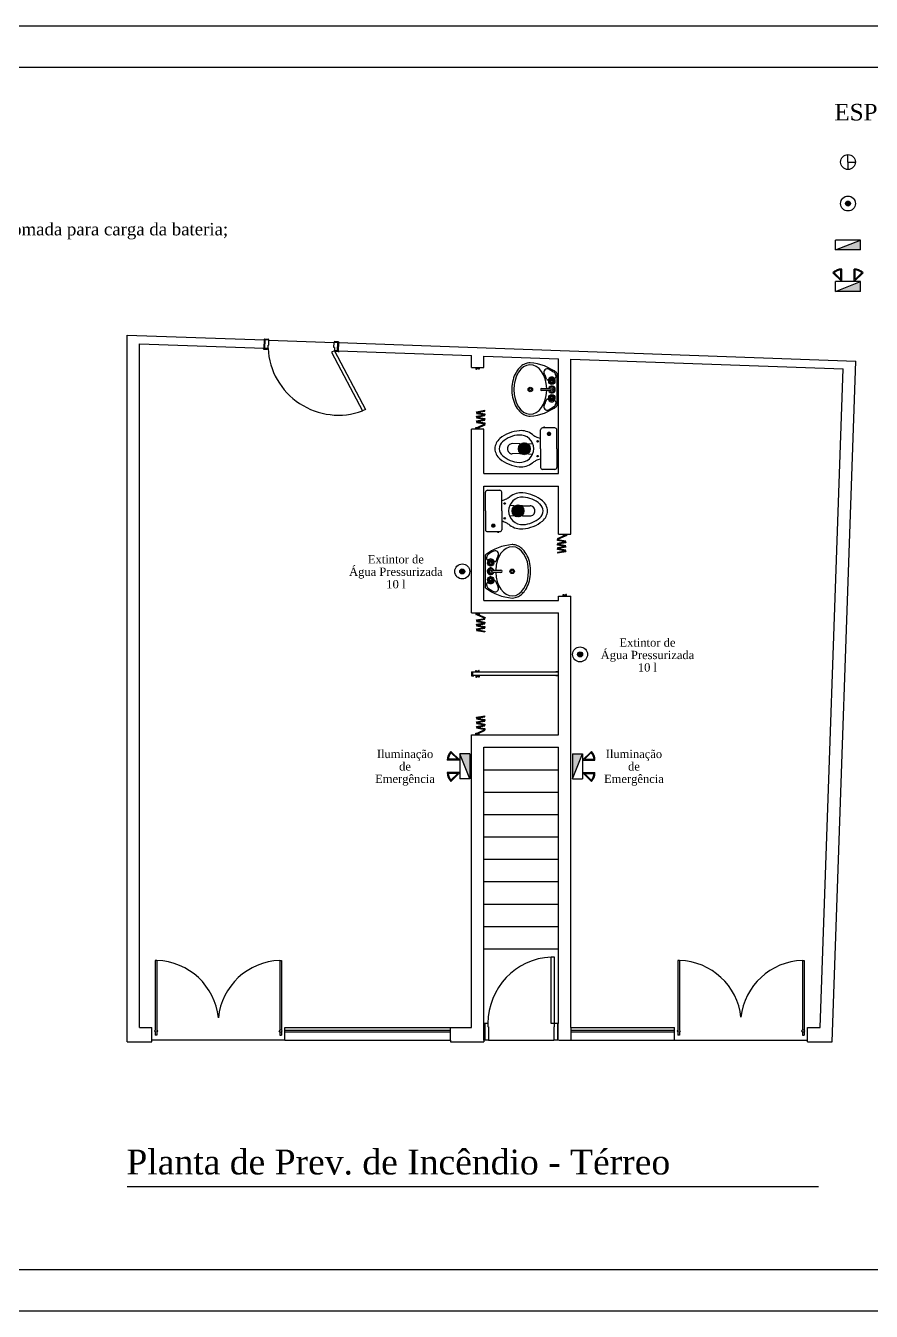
# Model space of a CAD drawing. Header units: millimetres. Extents: x 9200 to 13100, y 733 to 2283.
# Drawn here: x 10304 to 11323, y 733 to 2283 of the extents above; entities that cross this region are included whole.
import ezdxf
from ezdxf.enums import TextEntityAlignment as Align

# ---------------------------------------------------------------- set-up
doc = ezdxf.new("R2010")
doc.units = ezdxf.units.MM
for name, color, linetype in [('001 - 0.350 Color', 1, 'Continuous'), ('005 - 0.350 Color', 5, 'Continuous'), ('006 - 0.500', 6, 'Continuous'), ('010 - 0.050', 10, 'Continuous'), ('014 - 1.000', 14, 'Continuous'), ('040 - 0.150', 40, 'Continuous')]:
    doc.layers.add(name, color=color, linetype=linetype)
doc.styles.add('style1', font='BOOKOS.TTF')
doc.styles.add('style2', font='BOOKOSBI.TTF')

msp = doc.modelspace()

# ---------------------------------------------------------------- hatches: boundary and pattern name
at = {"layer": '001 - 0.350 Color', "ltscale": 2.5}
for points in [[(11297.92, 2068.56, 1), (11291.92, 2068.56, 1)], [(10832.94, 1624.94, 1), (10826.94, 1624.94, 1)], [(10974.94, 1524.94, 1), (10968.94, 1524.94, 1)]]:
    msp.add_hatch(color=256, dxfattribs=at).paths.add_polyline_path(points)
at = {"layer": '005 - 0.350 Color', "ltscale": 0.25}
for points in [[(11279.92, 2012.56), (11309.92, 2012.56), (11309.92, 2024.56)], [(11279.92, 1962.56), (11309.92, 1962.56), (11309.92, 1974.56)], [(10838.94, 1374.94), (10838.94, 1404.94), (10826.94, 1404.94)], [(10962.94, 1374.94), (10962.94, 1404.94), (10974.94, 1404.94)]]:
    msp.add_hatch(color=256, dxfattribs=at).paths.add_polyline_path(points)

# ---------------------------------------------------------------- linework, layer by layer
at = {"layer": '001 - 0.350 Color', "ltscale": 0.25}
for q in [(11294.92, 2127.56), (11294.92, 2109.56), (11303.92, 2118.56)]:
    msp.add_line((11294.92, 2118.56), q, dxfattribs=at)
for centre, radius in [((11294.92, 2118.56), 9), ((11294.92, 2068.56), 9), ((11294.92, 2068.56), 3), ((10829.94, 1624.94), 9), ((10829.94, 1624.94), 3), ((10971.94, 1524.94), 9), ((10971.94, 1524.94), 3)]:
    msp.add_circle(centre, radius, dxfattribs=at)
at = {"layer": '005 - 0.350 Color', "ltscale": 0.25}
for p, q in [((11279.92, 2012.56), (11309.92, 2024.56)), ((11309.92, 2024.56), (11279.92, 2024.56)), ((11279.92, 2012.56), (11279.92, 2024.56)), ((11309.92, 2012.56), (11309.92, 2024.56)), ((11309.92, 2012.56), (11279.92, 2012.56)), ((11279.92, 1962.56), (11279.92, 1974.56)), ((11309.92, 1974.56), (11279.92, 1974.56)), ((11279.92, 1962.56), (11309.92, 1974.56)), ((11309.92, 1962.56), (11309.92, 1974.56)), ((11309.92, 1962.56), (11279.92, 1962.56)), ((10838.94, 1374.94), (10826.94, 1404.94)), ((10838.94, 1404.94), (10826.94, 1404.94)), ((10826.94, 1404.94), (10826.94, 1374.94)), ((10838.94, 1404.94), (10838.94, 1374.94)), ((10962.94, 1404.94), (10974.94, 1404.94)), ((10962.94, 1404.94), (10962.94, 1374.94)), ((10962.94, 1374.94), (10974.94, 1404.94)), ((10974.94, 1404.94), (10974.94, 1374.94)), ((10838.94, 1374.94), (10826.94, 1374.94)), ((10962.94, 1374.94), (10974.94, 1374.94))]:
    msp.add_line(p, q, dxfattribs=at)
at = {"layer": '005 - 0.350 Color', "ltscale": 2.5}
for p, q in [((11287.42, 1974.56), (11276.81, 1985.17)), ((11286.42, 1976.98), (11278.25, 1985.14)), ((11286.42, 1976.98), (11286.42, 1988.53)), ((11287.42, 1974.56), (11287.42, 1989.56)), ((11302.42, 1974.56), (11302.42, 1989.56)), ((11302.42, 1974.56), (11313.03, 1985.17)), ((11303.42, 1976.98), (11303.42, 1988.53)), ((11303.42, 1976.98), (11311.59, 1985.14)), ((10826.94, 1397.44), (10811.94, 1397.44)), ((10824.53, 1398.44), (10812.98, 1398.44)), ((10826.94, 1397.44), (10816.33, 1408.05)), ((10824.53, 1398.44), (10816.36, 1406.61)), ((10974.94, 1397.44), (10985.55, 1408.05)), ((10974.94, 1397.44), (10989.94, 1397.44)), ((10977.35, 1398.44), (10985.52, 1406.61)), ((10977.35, 1398.44), (10988.9, 1398.44)), ((10826.94, 1382.44), (10811.94, 1382.44)), ((10824.53, 1381.44), (10812.98, 1381.44)), ((10826.94, 1382.44), (10816.33, 1371.84)), ((10824.53, 1381.44), (10816.36, 1373.28)), ((10974.94, 1382.44), (10989.94, 1382.44)), ((10974.94, 1382.44), (10985.55, 1371.84)), ((10977.35, 1381.44), (10988.9, 1381.44)), ((10977.35, 1381.44), (10985.52, 1373.28))]:
    msp.add_line(p, q, dxfattribs=at)
for centre, radius, start, end in [((11287.42, 1974.56), 15, 90, 135), ((11287.42, 1974.56), 14, 94.09604, 130.90396), ((11302.42, 1974.56), 15, 45, 90), ((11302.42, 1974.56), 14, 49.09604, 85.90396), ((10826.94, 1397.44), 15, 135, 180), ((10826.94, 1397.44), 14, 139.09604, 175.90396), ((10974.94, 1397.44), 14, 4.09604, 40.90396), ((10974.94, 1397.44), 15, 0, 45), ((10826.94, 1382.44), 15, 180, 225), ((10826.94, 1382.44), 14, 184.09604, 220.90396), ((10974.94, 1382.44), 14, 319.09604, 355.90396), ((10974.94, 1382.44), 15, 315, 0)]:
    msp.add_arc(centre, radius, start, end, dxfattribs=at)
at = {"layer": '006 - 0.500'}
msp.add_line((11259.44, 882.94), (10425.94, 882.94), dxfattribs=at)
at = {"layer": '010 - 0.050'}
for p, q in [((10590.78, 1893.06), (10594.77, 1892.92)), ((10595.81, 1893.88), (10591.01, 1894.05)), ((10596.87, 1903.85), (10591.37, 1904.04)), ((10591.9, 1905.03), (10595.9, 1904.88)), ((10592.01, 1894.01), (10592.37, 1904.01)), ((10595.81, 1893.88), (10595.95, 1897.88)), ((10596.65, 1897.85), (10595.95, 1897.88)), ((10596.65, 1897.85), (10596.87, 1903.85)), ((10675.2, 1895.05), (10675.42, 1901.05)), ((10675.9, 1895.03), (10675.2, 1895.05)), ((10680.91, 1900.85), (10675.42, 1901.05)), ((10675.42, 1901.05), (10675.42, 1901.05)), ((10675.76, 1891.03), (10713.26, 1820.36)), ((10675.76, 1891.03), (10675.76, 1891.03)), ((10680.45, 1901.87), (10676.45, 1902.01)), ((10679.56, 1890.89), (10679.91, 1900.89)), ((10672.23, 1889.15), (10709.73, 1818.49)), ((10680.72, 1889.85), (10676.72, 1889.99)), ((10942.64, 1861.41), (10942.64, 1859.09)), ((10944.12, 1864.15), (10944.12, 1824.55)), ((10925.56, 1845.72), (10935.56, 1845.72)), ((10936.62, 1854.66), (10935.87, 1854.66)), ((10936.61, 1853.97), (10935.87, 1853.97)), ((10937.59, 1855.64), (10937.59, 1856.38)), ((10937.59, 1853), (10937.59, 1852.26)), ((10938.28, 1855.64), (10938.28, 1856.38)), ((10938.28, 1852.99), (10938.28, 1852.26)), ((10939.25, 1853.97), (10940, 1853.97)), ((10939.26, 1854.66), (10940, 1854.66)), ((10935.56, 1842.97), (10925.56, 1842.97)), ((10936.62, 1834.72), (10935.87, 1834.72)), ((10936.61, 1834.04), (10935.87, 1834.04)), ((10937.59, 1835.71), (10937.59, 1836.44)), ((10937.59, 1833.06), (10937.59, 1832.32)), ((10938.28, 1835.7), (10938.28, 1836.44)), ((10938.28, 1833.06), (10938.28, 1832.32)), ((10939.25, 1834.04), (10940, 1834.04)), ((10939.26, 1834.72), (10940, 1834.72)), ((10942.64, 1829.61), (10942.64, 1827.29)), ((10713.26, 1820.36), (10709.73, 1818.49)), ((10927.89, 1797.94), (10927.89, 1798.52)), ((10929.49, 1798.52), (10927.89, 1798.52)), ((10929.25, 1798.76), (10928.12, 1798.76)), ((10929.49, 1797.94), (10929.49, 1798.52)), ((10924.3, 1772.94), (10924.3, 1795.56)), ((10941.56, 1797.94), (10926.68, 1797.94)), ((10932.62, 1790.78), (10934.55, 1792.71)), ((10932.62, 1790.78), (10934.5, 1788.9)), ((10932.63, 1791), (10934.33, 1792.7)), ((10932.63, 1790.98), (10934.71, 1788.91)), ((10932.64, 1790.58), (10934.75, 1792.69)), ((10932.64, 1790.55), (10934.28, 1788.91)), ((10932.66, 1791.16), (10934.89, 1788.93)), ((10932.67, 1790.4), (10934.93, 1792.66)), ((10932.68, 1791.25), (10934.08, 1792.65)), ((10932.69, 1790.29), (10934.01, 1788.97)), ((10932.7, 1791.33), (10935.06, 1788.97)), ((10932.71, 1790.23), (10935.1, 1792.62)), ((10932.75, 1791.49), (10935.22, 1789.03)), ((10932.77, 1790.08), (10935.25, 1792.56)), ((10932.78, 1791.57), (10933.76, 1792.55)), ((10932.82, 1791.64), (10935.36, 1789.09)), ((10932.83, 1789.93), (10935.4, 1792.5)), ((10932.83, 1789.94), (10933.67, 1789.1)), ((10932.89, 1791.77), (10935.5, 1789.16)), ((10932.91, 1789.8), (10935.53, 1792.42)), ((10932.97, 1791.9), (10935.63, 1789.25)), ((10932.99, 1789.67), (10935.66, 1792.34)), ((10933.06, 1792.02), (10935.75, 1789.34)), ((10933.09, 1789.56), (10935.77, 1792.24)), ((10933.16, 1792.13), (10935.86, 1789.44)), ((10933.19, 1789.45), (10935.88, 1792.14)), ((10933.27, 1792.23), (10935.96, 1789.55)), ((10933.3, 1789.35), (10935.98, 1792.03)), ((10933.39, 1792.33), (10936.05, 1789.66)), ((10933.42, 1789.25), (10936.07, 1791.91)), ((10933.51, 1792.41), (10936.14, 1789.79)), ((10933.54, 1789.17), (10936.16, 1791.79)), ((10933.65, 1792.49), (10936.22, 1789.92)), ((10933.68, 1789.1), (10936.23, 1791.65)), ((10933.79, 1792.56), (10936.28, 1790.06)), ((10933.82, 1789.03), (10936.3, 1791.5)), ((10933.94, 1792.62), (10936.34, 1790.22)), ((10933.98, 1788.98), (10936.35, 1791.35)), ((10934.11, 1792.66), (10936.39, 1790.38)), ((10934.15, 1788.94), (10936.39, 1791.18)), ((10934.29, 1792.69), (10936.42, 1790.56)), ((10934.33, 1788.91), (10936.42, 1791)), ((10934.48, 1792.71), (10936.43, 1790.76)), ((10934.53, 1788.9), (10936.43, 1790.8)), ((10934.7, 1792.7), (10936.42, 1790.98)), ((10934.76, 1788.91), (10936.42, 1790.57)), ((10934.95, 1792.66), (10936.38, 1791.23)), ((10935.02, 1788.96), (10936.37, 1790.31)), ((10935.26, 1792.56), (10936.28, 1791.54)), ((10935.35, 1789.08), (10936.24, 1789.98)), ((10941.56, 1797.94), (10941.56, 1797.94)), ((10941.56, 1797.94), (10941.56, 1797.94)), ((10943.94, 1772.94), (10943.94, 1795.56)), ((10899.41, 1778.9), (10890.27, 1779.06)), ((10897.62, 1772.83), (10898.83, 1774.05)), ((10897.63, 1773.25), (10905.07, 1765.81)), ((10897.64, 1772.39), (10904.21, 1765.82)), ((10897.65, 1773.53), (10905.35, 1765.83)), ((10897.72, 1771.79), (10898.27, 1772.34)), ((10897.8, 1774.51), (10906.33, 1765.98)), ((10897.89, 1771.01), (10902.83, 1766.07)), ((10897.98, 1774.33), (10899.4, 1775.75)), ((10898.05, 1775.39), (10907.21, 1766.23)), ((10898.24, 1770.04), (10899.4, 1771.2)), ((10898.4, 1776.18), (10908, 1766.58)), ((10898.55, 1776.03), (10899.97, 1777.45)), ((10898.55, 1771.49), (10899.97, 1772.91)), ((10898.63, 1769.29), (10898.83, 1769.5)), ((10898.82, 1776.9), (10908.72, 1767)), ((10898.91, 1768.86), (10900.68, 1767.09)), ((10899.12, 1773.19), (10900.54, 1774.61)), ((10899.12, 1768.65), (10900.54, 1770.07)), ((10899.31, 1777.55), (10909.37, 1767.49)), ((10899.41, 1778.37), (10914.88, 1779.39)), ((10899.41, 1778.9), (10904.28, 1779.22)), ((10899.41, 1778.37), (10899.41, 1772.94)), ((10899.41, 1767.52), (10899.41, 1772.94)), ((10899.41, 1767.52), (10914.82, 1766.5)), ((10899.61, 1768), (10899.97, 1768.36)), ((10899.69, 1774.9), (10901.11, 1776.32)), ((10899.69, 1770.35), (10901.11, 1771.77)), ((10899.86, 1778.14), (10909.96, 1768.04)), ((10900.25, 1776.6), (10901.67, 1778.02)), ((10900.25, 1772.06), (10901.67, 1773.48)), ((10900.25, 1767.51), (10901.67, 1768.93)), ((10900.47, 1778.66), (10910.48, 1768.65)), ((10900.82, 1778.31), (10902.08, 1779.56)), ((10900.82, 1773.76), (10902.24, 1775.18)), ((10900.82, 1769.22), (10902.24, 1770.64)), ((10900.85, 1766.97), (10901.11, 1767.23)), ((10901.16, 1779.11), (10910.93, 1769.34)), ((10901.39, 1775.47), (10902.81, 1776.89)), ((10901.39, 1770.92), (10902.81, 1772.34)), ((10901.57, 1766.56), (10902.81, 1767.79)), ((10901.91, 1779.49), (10911.31, 1770.09)), ((10901.91, 1779.49), (10911.31, 1770.09)), ((10901.96, 1777.17), (10903.38, 1778.59)), ((10901.96, 1772.62), (10903.38, 1774.05)), ((10901.96, 1768.08), (10903.38, 1769.5)), ((10902.53, 1778.88), (10903.65, 1780)), ((10902.53, 1774.33), (10903.95, 1775.75)), ((10902.53, 1769.78), (10903.95, 1771.2)), ((10902.74, 1779.8), (10911.62, 1770.92)), ((10903.1, 1776.03), (10904.52, 1777.45)), ((10903.1, 1771.49), (10904.52, 1772.91)), ((10903.1, 1766.94), (10904.52, 1768.36)), ((10903.66, 1777.74), (10905.08, 1779.16)), ((10903.66, 1773.19), (10905.08, 1774.61)), ((10903.66, 1768.65), (10905.08, 1770.07)), ((10903.67, 1780), (10911.82, 1771.85)), ((10904.23, 1779.44), (10904.88, 1780.09)), ((10904.23, 1774.9), (10905.65, 1776.32)), ((10904.23, 1770.35), (10905.65, 1771.77)), ((10904.25, 1765.82), (10905.65, 1767.23)), ((10904.72, 1780.09), (10911.91, 1772.9)), ((10904.8, 1776.6), (10906.22, 1778.02)), ((10904.8, 1772.06), (10906.22, 1773.48)), ((10904.8, 1767.51), (10906.22, 1768.93)), ((10905.37, 1778.31), (10906.79, 1779.73)), ((10905.37, 1773.76), (10906.79, 1775.18)), ((10905.37, 1769.22), (10906.79, 1770.64)), ((10905.94, 1775.47), (10909.1, 1778.63)), ((10905.94, 1775.47), (10907.36, 1776.89)), ((10905.94, 1770.92), (10907.36, 1772.34)), ((10905.94, 1766.37), (10907.36, 1767.79)), ((10905.96, 1779.99), (10911.81, 1774.14)), ((10906.5, 1777.17), (10907.93, 1778.59)), ((10906.5, 1772.62), (10907.93, 1774.05)), ((10906.5, 1768.08), (10907.93, 1769.5)), ((10907.07, 1778.88), (10907.67, 1779.47)), ((10907.07, 1774.33), (10908.49, 1775.75)), ((10907.07, 1769.78), (10908.49, 1771.2)), ((10907.24, 1766.24), (10911.47, 1770.47)), ((10907.57, 1779.51), (10911.33, 1775.75)), ((10907.64, 1776.03), (10909.06, 1777.45)), ((10907.64, 1771.49), (10909.06, 1772.91)), ((10907.64, 1766.94), (10909.06, 1768.36)), ((10908.21, 1777.74), (10909.1, 1778.63)), ((10908.21, 1773.19), (10909.63, 1774.61)), ((10908.21, 1768.65), (10909.63, 1770.07)), ((10908.78, 1774.9), (10910.2, 1776.32)), ((10908.78, 1770.35), (10910.2, 1771.77)), ((10909.35, 1776.6), (10910.26, 1777.51)), ((10909.35, 1772.06), (10910.77, 1773.48)), ((10909.35, 1767.51), (10910.43, 1768.6)), ((10909.91, 1773.76), (10911.33, 1775.18)), ((10909.91, 1769.22), (10911.33, 1770.64)), ((10910.48, 1775.47), (10911.15, 1776.14)), ((10910.48, 1770.92), (10911.88, 1772.32)), ((10911.05, 1772.62), (10911.89, 1773.46)), ((10911.62, 1774.33), (10911.75, 1774.46)), ((10924.3, 1772.94), (10924.3, 1750.33)), ((10943.94, 1772.94), (10943.94, 1750.33)), ((10899.41, 1766.99), (10890.27, 1766.83)), ((10899.41, 1766.99), (10904.28, 1766.67)), ((10903.25, 1765.96), (10903.95, 1766.66)), ((10941.56, 1747.94), (10926.68, 1747.94)), ((10857.94, 1697.94), (10857.94, 1720.56)), ((10860.32, 1722.94), (10875.2, 1722.94)), ((10877.58, 1697.94), (10877.58, 1720.56)), ((10897.63, 1705.07), (10896.23, 1703.66)), ((10904.23, 1697.36), (10896.53, 1705.06)), ((10904.25, 1697.64), (10896.81, 1705.08)), ((10904.24, 1698.5), (10897.66, 1705.07)), ((10857.94, 1697.94), (10857.94, 1675.33)), ((10877.58, 1697.94), (10877.58, 1675.33)), ((10902.47, 1692.52), (10887, 1691.5)), ((10902.47, 1703.37), (10887.06, 1704.39)), ((10897.16, 1690.8), (10889.97, 1697.99)), ((10890.83, 1698.26), (10889.99, 1697.43)), ((10891.4, 1699.97), (10890, 1698.57)), ((10898.21, 1690.89), (10890.06, 1699.04)), ((10895.92, 1690.9), (10890.07, 1696.75)), ((10890.26, 1696.56), (10890.13, 1696.43)), ((10899.14, 1691.09), (10890.26, 1699.97)), ((10894.64, 1704.65), (10890.41, 1700.42)), ((10891.97, 1701.67), (10890.55, 1700.25)), ((10891.97, 1697.13), (10890.55, 1695.71)), ((10894.31, 1691.38), (10890.55, 1695.14)), ((10899.97, 1691.4), (10890.57, 1700.8)), ((10899.97, 1691.4), (10890.57, 1700.8)), ((10891.4, 1695.42), (10890.73, 1694.75)), ((10900.72, 1691.78), (10890.95, 1701.55)), ((10892.53, 1698.83), (10891.11, 1697.41)), ((10901.41, 1692.23), (10891.4, 1702.24)), ((10892.53, 1703.38), (10891.45, 1702.29)), ((10892.53, 1694.29), (10891.62, 1693.38)), ((10893.1, 1700.54), (10891.68, 1699.12)), ((10893.1, 1695.99), (10891.68, 1694.57)), ((10902.02, 1692.75), (10891.92, 1702.85)), ((10893.67, 1702.24), (10892.25, 1700.82)), ((10893.67, 1697.7), (10892.25, 1696.28)), ((10902.57, 1693.34), (10892.51, 1703.4)), ((10895.94, 1695.42), (10892.78, 1692.26)), ((10893.67, 1693.15), (10892.78, 1692.26)), ((10894.24, 1703.95), (10892.82, 1702.53)), ((10894.24, 1699.4), (10892.82, 1697.98)), ((10894.24, 1694.86), (10892.82, 1693.44)), ((10903.06, 1693.99), (10893.16, 1703.89)), ((10894.81, 1701.11), (10893.39, 1699.69)), ((10894.81, 1696.56), (10893.39, 1695.14)), ((10903.48, 1694.71), (10893.87, 1704.31)), ((10895.38, 1702.81), (10893.95, 1701.39)), ((10895.38, 1698.26), (10893.95, 1696.84)), ((10895.38, 1693.72), (10893.95, 1692.3)), ((10894.81, 1692.01), (10894.21, 1691.42)), ((10895.94, 1704.52), (10894.52, 1703.09)), ((10895.94, 1699.97), (10894.52, 1698.55)), ((10895.94, 1695.42), (10894.52, 1694)), ((10903.82, 1695.5), (10894.67, 1704.66)), ((10896.51, 1701.67), (10895.09, 1700.25)), ((10896.51, 1697.13), (10895.09, 1695.71)), ((10896.51, 1692.58), (10895.09, 1691.16)), ((10904.08, 1696.38), (10895.55, 1704.91)), ((10897.08, 1703.38), (10895.66, 1701.96)), ((10897.08, 1698.83), (10895.66, 1697.41)), ((10897.08, 1694.29), (10895.66, 1692.87)), ((10897.65, 1700.54), (10896.23, 1699.12)), ((10897.65, 1695.99), (10896.23, 1694.57)), ((10898.22, 1702.24), (10896.8, 1700.82)), ((10898.22, 1697.7), (10896.8, 1696.28)), ((10898.22, 1693.15), (10896.8, 1691.73)), ((10897.65, 1691.45), (10897, 1690.8)), ((10898.78, 1703.95), (10897.36, 1702.53)), ((10898.78, 1699.4), (10897.36, 1697.98)), ((10898.78, 1694.86), (10897.36, 1693.44)), ((10902.47, 1703.9), (10897.6, 1704.22)), ((10902.47, 1691.99), (10897.6, 1691.67)), ((10898.63, 1704.93), (10897.93, 1704.23)), ((10899.35, 1701.11), (10897.93, 1699.69)), ((10899.35, 1696.56), (10897.93, 1695.14)), ((10899.35, 1692.01), (10898.23, 1690.89)), ((10899.92, 1702.81), (10898.5, 1701.39)), ((10899.92, 1698.26), (10898.5, 1696.84)), ((10899.92, 1693.72), (10898.5, 1692.3)), ((10903.99, 1699.88), (10899.05, 1704.82)), ((10900.31, 1704.33), (10899.07, 1703.09)), ((10900.49, 1699.97), (10899.07, 1698.55)), ((10900.49, 1695.42), (10899.07, 1694)), ((10901.06, 1701.67), (10899.64, 1700.25)), ((10901.06, 1697.13), (10899.64, 1695.71)), ((10901.06, 1692.58), (10899.8, 1691.33)), ((10901.63, 1703.38), (10900.2, 1701.96)), ((10901.63, 1698.83), (10900.2, 1697.41)), ((10901.63, 1694.29), (10900.2, 1692.87)), ((10901.03, 1703.92), (10900.77, 1703.66)), ((10902.19, 1700.54), (10900.77, 1699.12)), ((10902.19, 1695.99), (10900.77, 1694.57)), ((10902.97, 1702.03), (10901.2, 1703.8)), ((10902.76, 1702.24), (10901.34, 1700.82)), ((10902.76, 1697.7), (10901.34, 1696.28)), ((10902.27, 1702.89), (10901.91, 1702.53)), ((10903.33, 1699.4), (10901.91, 1697.98)), ((10903.33, 1694.86), (10901.91, 1693.44)), ((10902.47, 1703.9), (10911.61, 1704.06)), ((10902.47, 1703.37), (10902.47, 1697.94)), ((10902.47, 1692.52), (10902.47, 1697.94)), ((10902.47, 1691.99), (10911.61, 1691.83)), ((10903.64, 1700.85), (10902.48, 1699.69)), ((10903.9, 1696.56), (10902.48, 1695.14)), ((10903.25, 1701.6), (10903.05, 1701.39)), ((10904.26, 1698.05), (10903.05, 1696.84)), ((10904.16, 1699.1), (10903.61, 1698.55)), ((10867.35, 1681.99), (10865.45, 1680.09)), ((10867.4, 1678.18), (10865.45, 1680.13)), ((10867.12, 1681.98), (10865.46, 1680.32)), ((10867.55, 1681.98), (10865.46, 1679.89)), ((10867.59, 1678.2), (10865.46, 1680.33)), ((10867.18, 1678.19), (10865.46, 1679.91)), ((10867.73, 1681.95), (10865.49, 1679.71)), ((10867.77, 1678.23), (10865.49, 1680.51)), ((10866.93, 1678.23), (10865.5, 1679.66)), ((10866.86, 1681.93), (10865.51, 1680.58)), ((10867.9, 1681.91), (10865.53, 1679.54)), ((10867.94, 1678.27), (10865.54, 1680.67)), ((10868.05, 1681.86), (10865.58, 1679.39)), ((10866.62, 1678.33), (10865.59, 1679.35)), ((10868.09, 1678.33), (10865.6, 1680.83)), ((10866.53, 1681.8), (10865.64, 1680.91)), ((10868.2, 1681.79), (10865.65, 1679.24)), ((10868.23, 1678.4), (10865.66, 1680.97)), ((10868.34, 1681.72), (10865.72, 1679.1)), ((10868.37, 1678.48), (10865.74, 1681.1)), ((10868.46, 1681.64), (10865.81, 1678.98)), ((10868.49, 1678.56), (10865.83, 1681.23)), ((10868.58, 1681.54), (10865.9, 1678.86)), ((10868.61, 1678.66), (10865.92, 1681.34)), ((10868.69, 1681.44), (10866, 1678.75)), ((10868.72, 1678.76), (10866.02, 1681.45)), ((10868.79, 1681.33), (10866.11, 1678.65)), ((10868.82, 1678.87), (10866.13, 1681.55)), ((10868.89, 1681.22), (10866.22, 1678.55)), ((10868.91, 1678.99), (10866.25, 1681.64)), ((10868.97, 1681.09), (10866.35, 1678.47)), ((10868.99, 1679.12), (10866.38, 1681.73)), ((10869.05, 1680.96), (10866.48, 1678.39)), ((10869.06, 1679.25), (10866.52, 1681.8)), ((10869.11, 1680.81), (10866.63, 1678.33)), ((10869.13, 1679.4), (10866.66, 1681.86)), ((10869.17, 1680.66), (10866.78, 1678.27)), ((10869.18, 1679.56), (10866.82, 1681.92)), ((10869.21, 1680.49), (10866.95, 1678.23)), ((10869.22, 1679.72), (10866.99, 1681.96)), ((10869.24, 1680.31), (10867.13, 1678.2)), ((10869.25, 1679.91), (10867.17, 1681.98)), ((10869.26, 1680.11), (10867.33, 1678.18)), ((10869.26, 1680.11), (10867.38, 1681.99)), ((10869.25, 1679.89), (10867.55, 1678.19)), ((10869.24, 1680.34), (10867.6, 1681.98)), ((10869.2, 1679.64), (10867.8, 1678.24)), ((10869.19, 1680.6), (10867.87, 1681.92)), ((10869.1, 1679.32), (10868.12, 1678.34)), ((10869.05, 1680.95), (10868.21, 1681.79)), ((10860.32, 1672.94), (10875.2, 1672.94)), ((10860.32, 1672.94), (10860.32, 1672.94)), ((10860.32, 1672.94), (10860.32, 1672.94)), ((10872.39, 1672.94), (10872.39, 1672.37)), ((10872.39, 1672.37), (10873.99, 1672.37)), ((10872.63, 1672.13), (10873.75, 1672.13)), ((10873.99, 1672.94), (10873.99, 1672.37)), ((10857.94, 1605.33), (10857.94, 1644.93)), ((10859.42, 1639.87), (10859.42, 1642.19)), ((10862.81, 1635.44), (10862.06, 1635.44)), ((10862.8, 1634.75), (10862.06, 1634.75)), ((10863.78, 1636.42), (10863.78, 1637.16)), ((10863.78, 1633.78), (10863.78, 1633.03)), ((10864.47, 1636.41), (10864.47, 1637.16)), ((10864.47, 1633.77), (10864.47, 1633.03)), ((10865.44, 1634.75), (10866.19, 1634.75)), ((10865.45, 1635.44), (10866.19, 1635.44)), ((10862.81, 1615.5), (10862.06, 1615.5)), ((10862.8, 1614.82), (10862.06, 1614.82)), ((10863.78, 1616.48), (10863.78, 1617.22)), ((10863.78, 1613.84), (10863.78, 1613.1)), ((10864.47, 1616.48), (10864.47, 1617.22)), ((10864.47, 1613.83), (10864.47, 1613.1)), ((10865.44, 1614.82), (10866.19, 1614.82)), ((10865.45, 1615.5), (10866.19, 1615.5)), ((10866.5, 1626.5), (10876.5, 1626.5)), ((10876.5, 1623.75), (10866.5, 1623.75)), ((10859.42, 1608.07), (10859.42, 1610.38)), ((10940.94, 1159.94), (10936.94, 1159.94)), ((10936.94, 1079.94), (10936.94, 1159.94)), ((10940.94, 1079.94), (10940.94, 1159.94)), ((10860.94, 1079.94), (10856.14, 1079.94)), ((10857.14, 1079.94), (10857.14, 1059.94)), ((10860.94, 1079.94), (10860.94, 1075.94)), ((10861.64, 1075.94), (10860.94, 1075.94)), ((10861.64, 1075.94), (10861.64, 1059.94)), ((10940.94, 1075.94), (10940.24, 1075.94)), ((10940.24, 1075.94), (10940.24, 1059.94)), ((10940.94, 1079.94), (10940.94, 1079.94)), ((10944.74, 1079.94), (10944.74, 1059.94)), ((10861.64, 1059.94), (10856.14, 1059.94)), ((10940.24, 1059.94), (10940.24, 1059.94)), ((10945.74, 1059.94), (10940.24, 1059.94)), ((10946.24, 1059.94), (10946.24, 1059.94))]:
    msp.add_line(p, q, dxfattribs=at)
at = {"layer": '010 - 0.050', "ltscale": 2.5}
for p, q in [((10675.76, 1891.03), (10672.23, 1889.15)), ((10675.9, 1895.03), (10675.76, 1891.03)), ((10680.56, 1890.86), (10675.76, 1891.03)), ((10846.44, 1871.01), (10846.44, 1869.01)), ((10846.44, 1869.01), (10846.94, 1869.01)), ((10846.94, 1869.01), (10847.65, 1869.71)), ((10847.65, 1869.71), (10849.23, 1869.71)), ((10849.94, 1869.01), (10849.23, 1869.71)), ((10850.44, 1869.01), (10849.94, 1869.01)), ((10850.44, 1871.01), (10850.44, 1869.01)), ((10847.22, 1817.55), (10857.07, 1819.29)), ((10847.39, 1816.57), (10847.22, 1817.55)), ((10847.39, 1816.57), (10847.22, 1815.58)), ((10847.22, 1815.58), (10857.07, 1813.85)), ((10847.22, 1812.11), (10857.07, 1813.85)), ((10847.39, 1816.57), (10857.24, 1818.31)), ((10847.39, 1816.57), (10857.24, 1814.83)), ((10857.24, 1818.31), (10857.07, 1819.29)), ((10857.24, 1814.83), (10857.07, 1813.85)), ((10857.24, 1812.86), (10857.07, 1813.85)), ((10846.44, 1796.41), (10846.44, 1798.41)), ((10846.44, 1798.41), (10846.94, 1798.41)), ((10846.94, 1798.41), (10847.65, 1797.7)), ((10847.39, 1811.13), (10847.22, 1812.11)), ((10847.39, 1811.13), (10847.22, 1810.14)), ((10847.22, 1810.14), (10857.07, 1808.41)), ((10847.22, 1806.67), (10857.07, 1808.41)), ((10847.39, 1805.68), (10847.22, 1806.67)), ((10847.39, 1805.68), (10847.22, 1804.7)), ((10847.22, 1804.7), (10857.07, 1802.96)), ((10847.39, 1811.13), (10857.24, 1812.86)), ((10847.39, 1811.13), (10857.24, 1809.39)), ((10847.39, 1805.68), (10857.24, 1807.42)), ((10847.39, 1805.68), (10857.24, 1803.95)), ((10848.02, 1798.6), (10857.08, 1802.83)), ((10848.44, 1797.7), (10848.02, 1798.6)), ((10848.44, 1797.7), (10857.5, 1801.92)), ((10849.94, 1798.41), (10849.23, 1797.7)), ((10850.44, 1798.41), (10849.94, 1798.41)), ((10850.44, 1796.41), (10850.44, 1798.41)), ((10857.24, 1809.39), (10857.07, 1808.41)), ((10857.24, 1807.42), (10857.07, 1808.41)), ((10857.24, 1803.95), (10857.07, 1802.96)), ((10857.5, 1801.92), (10857.08, 1802.83)), ((10847.65, 1797.7), (10849.23, 1797.7)), ((10953.44, 1668.45), (10944.38, 1664.23)), ((10944.38, 1664.23), (10944.8, 1663.32)), ((10944.64, 1662.2), (10944.81, 1663.19)), ((10954.49, 1660.47), (10944.64, 1662.2)), ((10954.49, 1660.47), (10944.64, 1658.73)), ((10944.64, 1658.73), (10944.81, 1657.74)), ((10953.86, 1667.55), (10944.8, 1663.32)), ((10954.66, 1661.45), (10944.81, 1663.19)), ((10954.66, 1659.48), (10944.81, 1657.74)), ((10951.44, 1669.74), (10951.44, 1667.74)), ((10951.44, 1667.74), (10951.94, 1667.74)), ((10951.94, 1667.74), (10952.65, 1668.45)), ((10954.23, 1668.45), (10952.65, 1668.45)), ((10953.44, 1668.45), (10953.86, 1667.55)), ((10954.94, 1667.74), (10954.23, 1668.45)), ((10954.49, 1660.47), (10954.66, 1661.45)), ((10954.49, 1660.47), (10954.66, 1659.48)), ((10955.44, 1667.74), (10954.94, 1667.74)), ((10955.44, 1669.74), (10955.44, 1667.74)), ((10944.64, 1656.76), (10944.81, 1657.74)), ((10954.49, 1655.02), (10944.64, 1656.76)), ((10954.49, 1655.02), (10944.64, 1653.29)), ((10944.64, 1653.29), (10944.81, 1652.3)), ((10944.64, 1651.32), (10944.81, 1652.3)), ((10954.49, 1649.58), (10944.64, 1651.32)), ((10954.49, 1649.58), (10944.64, 1647.84)), ((10944.64, 1647.84), (10944.81, 1646.86)), ((10954.66, 1656.01), (10944.81, 1657.74)), ((10954.66, 1654.04), (10944.81, 1652.3)), ((10954.66, 1650.57), (10944.81, 1652.3)), ((10954.66, 1648.6), (10944.81, 1646.86)), ((10954.49, 1655.02), (10954.66, 1656.01)), ((10954.49, 1655.02), (10954.66, 1654.04)), ((10954.49, 1649.58), (10954.66, 1650.57)), ((10954.49, 1649.58), (10954.66, 1648.6)), ((10951.44, 1595.14), (10951.44, 1597.14)), ((10951.44, 1597.14), (10951.94, 1597.14)), ((10951.94, 1597.14), (10952.65, 1596.44)), ((10954.94, 1597.14), (10954.23, 1596.44)), ((10955.44, 1597.14), (10954.94, 1597.14)), ((10955.44, 1595.14), (10955.44, 1597.14)), ((10954.23, 1596.44), (10952.65, 1596.44)), ((10846.44, 1574.94), (10846.44, 1572.94)), ((10846.44, 1572.94), (10846.94, 1572.94)), ((10846.94, 1572.94), (10847.65, 1573.65)), ((10847.22, 1566.65), (10857.07, 1568.39)), ((10847.39, 1565.67), (10847.22, 1566.65)), ((10847.39, 1565.67), (10847.22, 1564.68)), ((10847.39, 1565.67), (10857.24, 1567.4)), ((10847.39, 1565.67), (10857.24, 1563.93)), ((10847.65, 1573.65), (10849.23, 1573.65)), ((10848.44, 1573.65), (10848.02, 1572.75)), ((10848.02, 1572.75), (10857.08, 1568.52)), ((10848.44, 1573.65), (10857.5, 1569.43)), ((10849.94, 1572.94), (10849.23, 1573.65)), ((10850.44, 1572.94), (10849.94, 1572.94)), ((10850.44, 1574.94), (10850.44, 1572.94)), ((10857.24, 1567.4), (10857.07, 1568.39)), ((10857.5, 1569.43), (10857.08, 1568.52)), ((10847.22, 1564.68), (10857.07, 1562.94)), ((10847.22, 1561.21), (10857.07, 1562.94)), ((10847.39, 1560.22), (10847.22, 1561.21)), ((10847.39, 1560.22), (10847.22, 1559.24)), ((10847.22, 1559.24), (10857.07, 1557.5)), ((10847.22, 1555.77), (10857.07, 1557.5)), ((10847.39, 1554.78), (10847.22, 1555.77)), ((10847.39, 1554.78), (10847.22, 1553.8)), ((10847.22, 1553.8), (10857.07, 1552.06)), ((10847.39, 1560.22), (10857.24, 1561.96)), ((10847.39, 1560.22), (10857.24, 1558.49)), ((10847.39, 1554.78), (10857.24, 1556.52)), ((10847.39, 1554.78), (10857.24, 1553.04)), ((10857.24, 1563.93), (10857.07, 1562.94)), ((10857.24, 1561.96), (10857.07, 1562.94)), ((10857.24, 1558.49), (10857.07, 1557.5)), ((10857.24, 1556.52), (10857.07, 1557.5)), ((10857.24, 1553.04), (10857.07, 1552.06)), ((10840.94, 1503.94), (10843.94, 1503.94)), ((10840.94, 1503.94), (10840.94, 1498.94)), ((10843.94, 1503.44), (10843.94, 1503.94)), ((10846.44, 1503.34), (10846.44, 1505.34)), ((10846.44, 1505.34), (10846.94, 1505.34)), ((10846.94, 1505.34), (10847.65, 1504.64)), ((10847.65, 1504.64), (10849.23, 1504.64)), ((10849.94, 1505.34), (10849.23, 1504.64)), ((10850.44, 1505.34), (10849.94, 1505.34)), ((10850.44, 1503.34), (10850.44, 1505.34)), ((10945.94, 1503.94), (10942.94, 1503.94)), ((10942.94, 1503.44), (10942.94, 1503.94)), ((10840.94, 1498.94), (10843.94, 1498.94)), ((10945.94, 1503.44), (10842.44, 1503.44)), ((10842.44, 1503.44), (10842.44, 1499.44)), ((10945.94, 1499.44), (10842.44, 1499.44)), ((10843.94, 1498.94), (10843.94, 1499.44)), ((10846.44, 1499.54), (10846.44, 1497.54)), ((10846.44, 1497.54), (10846.94, 1497.54)), ((10846.94, 1497.54), (10847.65, 1498.25)), ((10847.65, 1498.25), (10849.23, 1498.25)), ((10849.94, 1497.54), (10849.23, 1498.25)), ((10850.44, 1497.54), (10849.94, 1497.54)), ((10850.44, 1499.54), (10850.44, 1497.54)), ((10942.94, 1498.94), (10942.94, 1499.44)), ((10945.94, 1498.94), (10942.94, 1498.94)), ((10847.22, 1449.09), (10857.07, 1450.83)), ((10847.39, 1448.11), (10847.22, 1449.09)), ((10847.39, 1448.11), (10847.22, 1447.12)), ((10847.22, 1447.12), (10857.07, 1445.39)), ((10847.22, 1443.65), (10857.07, 1445.39)), ((10847.39, 1442.67), (10847.22, 1443.65)), ((10847.39, 1442.67), (10847.22, 1441.68)), ((10847.22, 1441.68), (10857.07, 1439.94)), ((10847.39, 1448.11), (10857.24, 1449.85)), ((10847.39, 1448.11), (10857.24, 1446.37)), ((10847.39, 1442.67), (10857.24, 1444.4)), ((10847.39, 1442.67), (10857.24, 1440.93)), ((10857.24, 1449.85), (10857.07, 1450.83)), ((10857.24, 1446.37), (10857.07, 1445.39)), ((10857.24, 1444.4), (10857.07, 1445.39)), ((10846.44, 1427.94), (10846.44, 1429.94)), ((10846.44, 1429.94), (10846.94, 1429.94)), ((10846.94, 1429.94), (10847.65, 1429.24)), ((10847.22, 1438.21), (10857.07, 1439.94)), ((10847.39, 1437.22), (10847.22, 1438.21)), ((10847.39, 1437.22), (10847.22, 1436.24)), ((10847.22, 1436.24), (10857.07, 1434.5)), ((10847.39, 1437.22), (10857.24, 1438.96)), ((10847.39, 1437.22), (10857.24, 1435.49)), ((10847.65, 1429.24), (10849.23, 1429.24)), ((10848.02, 1430.14), (10857.08, 1434.37)), ((10848.44, 1429.24), (10848.02, 1430.14)), ((10848.44, 1429.24), (10857.5, 1433.46)), ((10849.94, 1429.94), (10849.23, 1429.24)), ((10850.44, 1429.94), (10849.94, 1429.94)), ((10850.44, 1427.94), (10850.44, 1429.94)), ((10857.24, 1440.93), (10857.07, 1439.94)), ((10857.24, 1438.96), (10857.07, 1439.94)), ((10857.24, 1435.49), (10857.07, 1434.5)), ((10857.5, 1433.46), (10857.08, 1434.37)), ((10461.94, 1155.94), (10459.94, 1155.94)), ((10459.94, 1155.94), (10459.94, 1072.06)), ((10461.94, 1155.94), (10461.94, 1072.06)), ((10609.94, 1155.94), (10611.94, 1155.94)), ((10609.94, 1155.94), (10609.94, 1072.06)), ((10611.94, 1155.94), (10611.94, 1072.06)), ((11089.94, 1155.94), (11089.94, 1072.06)), ((11091.94, 1155.94), (11089.94, 1155.94)), ((11091.94, 1155.94), (11091.94, 1072.06)), ((11239.94, 1155.94), (11239.94, 1072.06)), ((11239.94, 1155.94), (11241.94, 1155.94)), ((11241.94, 1155.94), (11241.94, 1072.06)), ((10459.94, 1069.83), (10459.94, 1065.94)), ((10461.94, 1069.83), (10461.94, 1065.94)), ((10609.94, 1069.83), (10609.94, 1065.94)), ((10611.94, 1069.83), (10611.94, 1065.94)), ((10615.94, 1071.94), (10815.94, 1071.94)), ((10615.94, 1069.94), (10815.94, 1069.94)), ((10940.94, 1079.94), (10936.94, 1079.94)), ((10945.74, 1079.94), (10940.94, 1079.94)), ((10940.94, 1075.94), (10940.94, 1079.94)), ((10960.94, 1071.94), (11085.94, 1071.94)), ((10960.94, 1069.94), (11085.94, 1069.94)), ((11089.94, 1069.83), (11089.94, 1065.94)), ((11091.94, 1069.83), (11091.94, 1065.94)), ((11239.94, 1069.83), (11239.94, 1065.94)), ((11241.94, 1069.83), (11241.94, 1065.94)), ((10461.94, 1065.94), (10459.94, 1065.94)), ((10609.94, 1065.94), (10611.94, 1065.94)), ((11091.94, 1065.94), (11089.94, 1065.94)), ((11239.94, 1065.94), (11241.94, 1065.94))]:
    msp.add_line(p, q, dxfattribs=at)
at = {"layer": '010 - 0.050'}
for centre, radius in [((10911.95, 1844.36), 2.73), ((10911.95, 1844.36), 1.45), ((10937.94, 1854.32), 3.78), ((10935.19, 1854.32), 0.769), ((10937.94, 1854.32), 1.38), ((10937.94, 1844.35), 1.38), ((10937.94, 1857.07), 0.769), ((10937.94, 1851.57), 0.769), ((10940.69, 1854.32), 0.769), ((10937.94, 1834.38), 3.78), ((10935.19, 1834.38), 0.769), ((10937.94, 1834.38), 1.38), ((10937.94, 1837.13), 0.769), ((10937.94, 1831.63), 0.769), ((10940.69, 1834.38), 0.769), ((10920.81, 1781.87), 0.893), ((10934.53, 1790.8), 1.9), ((10904.77, 1772.94), 7.14), ((10920.81, 1764.02), 0.893), ((10881.07, 1706.87), 0.893), ((10897.11, 1697.94), 7.14), ((10881.07, 1689.02), 0.893), ((10867.35, 1680.09), 1.9), ((10864.13, 1635.1), 3.78), ((10861.38, 1635.1), 0.769), ((10864.13, 1635.1), 1.38), ((10864.13, 1637.85), 0.769), ((10864.13, 1632.35), 0.769), ((10866.88, 1635.1), 0.769), ((10890.11, 1625.12), 2.73), ((10864.13, 1615.16), 3.78), ((10861.38, 1615.16), 0.769), ((10864.13, 1625.13), 1.38), ((10864.13, 1615.16), 1.38), ((10864.13, 1617.91), 0.769), ((10864.13, 1612.41), 0.769), ((10866.88, 1615.16), 0.769), ((10890.11, 1625.12), 1.45)]:
    msp.add_circle(centre, radius, dxfattribs=at)
at = {"layer": '010 - 0.050', "ltscale": 2.5}
for centre in [(10460.94, 1070.94), (10610.94, 1070.94), (11090.94, 1070.94), (11240.94, 1070.94)]:
    msp.add_circle(centre, 1.5, dxfattribs=at)
at = {"layer": '010 - 0.050'}
for centre, radius, start, end in [((10590.81, 1894.06), 1, 177.9571, 267.9571), ((10591.87, 1904.03), 1, 87.9571, 177.9571), ((10594.81, 1893.92), 1, 267.9571, 357.9571), ((10595.87, 1903.88), 1, 357.9571, 87.9571), ((10676.41, 1901.01), 1, 87.9571, 177.9571), ((10676.76, 1890.99), 1, 177.9571, 177.9571), ((10676.76, 1890.99), 1, 177.9571, 267.9571), ((10680.41, 1900.87), 1, 357.9571, 87.9571), ((10680.76, 1890.85), 1, 267.9571, 357.9571), ((10907.67, 1817.43), 59.26, 52.03447, 85.85793), ((10932.33, 1865.26), 3.96, 62.72743, 207.69746), ((10907.67, 1817.43), 57.77, 54.81275, 62.72743), ((10938.68, 1861.41), 3.96, 0, 54.81275), ((10925.56, 1844.35), 1.38, 90, 270), ((10932.58, 1856.97), 1.1, 196.24123, 333.68165), ((10937.94, 1854.32), 4.88, 52.96802, 153.68165), ((10937.94, 1844.35), 4.12, 199.6397, 160.3486), ((10937.94, 1854.32), 2.75, 105.7907, 164.7593), ((10937.94, 1854.32), 2.75, 195.9211, 253.5587), ((10937.94, 1844.35), 2.75, 210.2446, 149.6569), ((10937.94, 1854.32), 2.75, 285.9116, 343.88), ((10937.94, 1854.32), 2.75, 16.09531, 73.76578), ((10941.54, 1859.09), 1.1, 232.96802, 0), ((10932.57, 1831.73), 1.1, 26.25377, 163.75019), ((10937.94, 1834.38), 4.88, 206.25377, 307.03198), ((10937.94, 1834.38), 2.75, 196.0953, 253.7658), ((10937.94, 1834.38), 2.75, 105.9116, 163.88), ((10937.94, 1834.38), 2.75, 285.7907, 344.7593), ((10937.94, 1834.38), 2.75, 15.92113, 73.55875), ((10941.54, 1829.61), 1.1, 0, 127.03198), ((10907.67, 1871.27), 59.26, 274.14207, 307.96553), ((10932.31, 1823.43), 3.96, 152.2592, 297.25493), ((10907.67, 1871.27), 57.77, 297.25493, 305.18725), ((10938.68, 1827.29), 3.96, 305.18725, 0), ((10928.12, 1798.52), 0.238, 90, 180), ((10929.25, 1798.52), 0.238, 0, 90), ((10886.79, 1771.71), 17.75, 130.62795, 176.00757), ((10902.88, 1750.56), 44.3, 95.35466, 128.61704), ((10900.21, 1756.91), 32.59, 93.00573, 131.90969), ((10899.59, 1772.95), 16.54, 359.98477, 93.78479), ((10900.56, 1771.33), 23.41, 53.32887, 94.4554), ((10931.37, 1812.15), 27.73, 232.65058, 242.00982), ((10926.88, 1802.43), 17.05, 239.99994, 261.29603), ((10926.68, 1795.56), 2.38, 90, 180), ((10941.56, 1795.56), 2.38, 0, 90), ((10886.79, 1774.18), 17.75, 183.99243, 229.37205), ((10886.27, 1772.14), 11.94, 129.83142, 176.17402), ((10886.25, 1773.74), 11.92, 183.82249, 230.21337), ((10890.27, 1773.1), 5.96, 90.04028, 181.57829), ((10890.27, 1772.79), 5.96, 178.62849, 269.96348), ((10899.59, 1772.94), 16.54, 266.21521, 0.01523), ((10902.88, 1795.33), 44.3, 231.38296, 264.64534), ((10900.21, 1788.98), 32.59, 228.09031, 266.99427), ((10900.56, 1774.55), 23.41, 265.5446, 306.67113), ((10931.37, 1733.74), 27.73, 117.99018, 127.34942), ((10926.88, 1743.46), 17.05, 98.70397, 120.00006), ((10926.68, 1750.33), 2.38, 180, 270), ((10941.56, 1750.33), 2.38, 270, 0), ((10860.32, 1720.56), 2.38, 90, 180), ((10875.2, 1720.56), 2.38, 0, 90), ((10875, 1727.43), 17.05, 278.70397, 300.00006), ((10870.51, 1737.15), 27.73, 297.99018, 307.34942), ((10902.29, 1697.95), 16.54, 86.21521, 180.01523), ((10901.32, 1696.33), 23.41, 85.5446, 126.67113), ((10899, 1675.56), 44.3, 51.38296, 84.64534), ((10901.67, 1681.91), 32.59, 48.09031, 86.99427), ((10915.63, 1697.15), 11.92, 3.82249, 50.21337), ((10915.09, 1696.71), 17.75, 3.99243, 49.37205), ((10902.29, 1697.94), 16.54, 179.98477, 273.78479), ((10901.67, 1713.98), 32.59, 273.00573, 311.90969), ((10911.61, 1698.1), 5.96, 358.62849, 89.96348), ((10911.61, 1697.79), 5.96, 270.04028, 1.57829), ((10915.61, 1698.75), 11.94, 309.83142, 356.17402), ((10915.09, 1699.18), 17.75, 310.62795, 356.00757), ((10860.32, 1675.33), 2.38, 180, 270), ((10875.2, 1675.33), 2.38, 270, 0), ((10875, 1668.46), 17.05, 59.99994, 81.29603), ((10870.51, 1658.74), 27.73, 52.65058, 62.00982), ((10901.32, 1699.55), 23.41, 233.32887, 274.4554), ((10899, 1720.33), 44.3, 275.35466, 308.61704), ((10872.63, 1672.37), 0.238, 180, 270), ((10873.75, 1672.37), 0.238, 270, 0), ((10894.39, 1598.21), 59.26, 94.14207, 127.96553), ((10863.38, 1642.19), 3.96, 125.18725, 180), ((10894.39, 1598.21), 57.77, 117.25493, 125.18725), ((10869.75, 1646.05), 3.96, 332.2592, 117.25493), ((10860.52, 1639.87), 1.1, 180, 307.03198), ((10864.13, 1625.13), 4.12, 19.6397, 340.3486), ((10864.13, 1635.1), 4.88, 26.25377, 127.03198), ((10864.13, 1625.13), 2.75, 30.2446, 329.6569), ((10864.13, 1635.1), 2.75, 105.7907, 164.7593), ((10864.13, 1635.1), 2.75, 195.92113, 253.55875), ((10864.13, 1635.1), 2.75, 285.9116, 343.88), ((10864.13, 1635.1), 2.75, 16.0953, 73.7658), ((10869.49, 1637.74), 1.1, 206.25377, 343.75019), ((10864.13, 1615.16), 4.88, 232.96802, 333.68165), ((10864.13, 1615.16), 2.75, 196.09531, 253.76578), ((10864.13, 1615.16), 2.75, 105.9116, 163.88), ((10864.13, 1615.16), 2.75, 285.7907, 344.7593), ((10864.13, 1615.16), 2.75, 15.9211, 73.5587), ((10869.49, 1612.51), 1.1, 16.24123, 153.68165), ((10876.5, 1625.13), 1.38, 270, 90), ((10894.39, 1652.05), 59.26, 232.03447, 265.85793), ((10860.52, 1610.38), 1.1, 52.96802, 180), ((10863.38, 1608.07), 3.96, 180, 234.81275), ((10894.39, 1652.05), 57.77, 234.81275, 242.72743), ((10869.74, 1604.22), 3.96, 242.72743, 27.69746), ((10941.94, 1079.94), 1, 180, 180)]:
    msp.add_arc(centre, radius, start, end, dxfattribs=at)
at = {"layer": '010 - 0.050', "ltscale": 2.5}
for centre, radius, start, end in [((10680.74, 1898.45), 85.05, 183.08047, 289.92761), ((10459.22, 1078.86), 77.13, 5.89088, 87.97577), ((10612.66, 1078.86), 77.13, 92.02423, 174.10912), ((10940.57, 1080.4), 79.63, 92.61174, 180.32586), ((11089.62, 1079.21), 76.77, 6.18315, 88.26804), ((11242.26, 1079.21), 76.77, 91.73196, 173.81685)]:
    msp.add_arc(centre, radius, start, end, dxfattribs=at)
at = {"layer": '010 - 0.050'}
for centre, start_param, end_param in [((10911.95, 1844.36), -1.5247646, 4.665795), ((10890.11, 1625.12), 1.6168281, 7.8073877)]:
    msp.add_ellipse(centre, major_axis=(0, 29.7), ratio=0.6666667, start_param=start_param, end_param=end_param, dxfattribs=at)
for points, knots in [([(10911.95, 1876.53), (10910.7, 1876.53), (10909.45, 1876.38), (10906.44, 1875.66), (10904.7, 1874.91), (10901.43, 1872.88), (10899.91, 1871.6), (10897.14, 1868.59), (10895.89, 1866.87), (10893.23, 1862.23), (10891.98, 1859.13), (10890.26, 1852.52), (10889.77, 1849.02), (10889.6, 1841.98), (10889.92, 1838.44), (10891.31, 1831.68), (10892.4, 1828.46), (10895.25, 1822.68), (10897.03, 1820.12), (10900.64, 1816.45), (10902.37, 1815.13), (10906.05, 1813.18), (10908.02, 1812.55), (10910.66, 1812.22), (10911.3, 1812.18), (10911.95, 1812.18)], [6.2831853, 6.2831853, 6.2831853, 6.2831853, 6.4423993, 6.4423993, 6.6759793, 6.6759793, 6.9095593, 6.9095593, 7.1431393, 7.1431393, 7.4803591, 7.4803591, 7.8175789, 7.8175789, 8.1547988, 8.1547988, 8.4920186, 8.4920186, 8.8292384, 8.8292384, 9.0858321, 9.0858321, 9.3424259, 9.3424259, 9.4247806, 9.4247806, 9.4247806, 9.4247806]), ([(10931.52, 1856.66), (10931.02, 1858.39), (10930.41, 1860.05), (10929.42, 1862.24), (10929.13, 1862.84), (10928.82, 1863.42)], [5.12425306, 5.12425306, 5.12425306, 5.12425306, 5.30766822, 5.30766822, 5.37933457, 5.37933457, 5.37933457, 5.37933457]), ([(10928.81, 1825.27), (10929.82, 1827.19), (10930.67, 1829.27), (10931.4, 1831.66), (10931.46, 1831.85), (10931.52, 1832.04)], [4.0443997, 4.0443997, 4.0443997, 4.0443997, 4.27965569, 4.27965569, 4.30015686, 4.30015686, 4.30015686, 4.30015686]), ([(10873.26, 1644.21), (10872.25, 1642.29), (10871.4, 1640.21), (10870.66, 1637.82), (10870.6, 1637.63), (10870.55, 1637.43)], [4.0443997, 4.0443997, 4.0443997, 4.0443997, 4.27965569, 4.27965569, 4.30015686, 4.30015686, 4.30015686, 4.30015686]), ([(10890.11, 1592.94), (10891.36, 1592.94), (10892.61, 1593.09), (10895.63, 1593.82), (10897.37, 1594.57), (10900.63, 1596.59), (10902.16, 1597.88), (10904.93, 1600.89), (10906.18, 1602.61), (10908.84, 1607.25), (10910.08, 1610.35), (10911.81, 1616.96), (10912.29, 1620.46), (10912.46, 1627.5), (10912.15, 1631.04), (10910.75, 1637.8), (10909.67, 1641.02), (10906.81, 1646.8), (10905.04, 1649.36), (10901.42, 1653.03), (10899.7, 1654.34), (10896.01, 1656.29), (10894.05, 1656.93), (10891.41, 1657.25), (10890.76, 1657.29), (10890.11, 1657.29)], [6.2831853, 6.2831853, 6.2831853, 6.2831853, 6.4423993, 6.4423993, 6.6759793, 6.6759793, 6.9095593, 6.9095593, 7.1431393, 7.1431393, 7.4803591, 7.4803591, 7.8175789, 7.8175789, 8.1547988, 8.1547988, 8.4920186, 8.4920186, 8.8292384, 8.8292384, 9.0858321, 9.0858321, 9.3424259, 9.3424259, 9.4247806, 9.4247806, 9.4247806, 9.4247806]), ([(10870.54, 1612.82), (10871.05, 1611.09), (10871.66, 1609.43), (10872.64, 1607.24), (10872.94, 1606.64), (10873.24, 1606.06)], [5.12425306, 5.12425306, 5.12425306, 5.12425306, 5.30766822, 5.30766822, 5.37933457, 5.37933457, 5.37933457, 5.37933457])]:
    msp.add_open_spline(points, degree=3, knots=knots, dxfattribs=at)
at = {"layer": '014 - 1.000'}
msp.add_lwpolyline([(9324.75, 2232.94), (13049.75, 2232.94), (13049.75, 782.94), (9324.75, 782.94)], close=True, dxfattribs=at)
at = {"layer": '040 - 0.150'}
for p, q in [((9274.75, 2282.94), (13099.75, 2282.94)), ((10680.91, 1900.85), (10680.56, 1890.86)), ((10856.14, 1059.94), (10856.14, 1079.94)), ((10945.74, 1059.94), (10945.74, 1079.94)), ((13099.75, 732.94), (9324.75, 732.94))]:
    msp.add_line(p, q, dxfattribs=at)
at = {"layer": '040 - 0.150', "ltscale": 2.5}
for p, q in [((10425.94, 1057.94), (10425.94, 1909.94)), ((10425.94, 1909.94), (10591.37, 1904.04)), ((10440.94, 1074.94), (10440.94, 1899.4)), ((10440.94, 1899.4), (10591.01, 1894.05)), ((10591.01, 1894.05), (10591.37, 1904.04)), ((10596.87, 1903.85), (10675.42, 1901.05)), ((10680.91, 1900.85), (11304.53, 1878.61)), ((10680.56, 1890.86), (10840.94, 1885.14)), ((10840.94, 1871.01), (10840.94, 1885.14)), ((10855.94, 1884.6), (10945.94, 1881.39)), ((10855.94, 1871.01), (10855.94, 1884.6)), ((10945.94, 1742.94), (10945.94, 1881.39)), ((10960.94, 1880.86), (11289.19, 1869.15)), ((10960.94, 1669.74), (10960.94, 1880.86)), ((11275.87, 1057.94), (11304.53, 1878.61)), ((10840.94, 1871.01), (10855.94, 1871.01)), ((11261.45, 1074.94), (11289.19, 1869.15)), ((10840.94, 1574.94), (10840.94, 1796.41)), ((10855.94, 1796.41), (10840.94, 1796.41)), ((10855.94, 1742.94), (10855.94, 1796.41)), ((10855.94, 1742.94), (10945.94, 1742.94)), ((10855.94, 1727.94), (10945.94, 1727.94)), ((10855.94, 1589.94), (10855.94, 1727.94)), ((10945.94, 1669.74), (10945.94, 1727.94)), ((10945.94, 1669.74), (10960.94, 1669.74)), ((10855.94, 1589.94), (10945.94, 1589.94)), ((10945.94, 1589.94), (10945.94, 1595.14)), ((10945.94, 1595.14), (10960.94, 1595.14)), ((10960.94, 1074.94), (10960.94, 1595.14)), ((10840.94, 1574.94), (10945.94, 1574.94)), ((10945.94, 1427.94), (10945.94, 1574.94)), ((10840.94, 1427.94), (10945.94, 1427.94)), ((10840.94, 1074.94), (10840.94, 1427.94)), ((10855.94, 1079.94), (10855.94, 1412.94)), ((10855.94, 1412.94), (10945.94, 1412.94)), ((10945.94, 1079.94), (10945.94, 1412.94)), ((10855.94, 1385.94), (10945.94, 1385.94)), ((10855.94, 1358.94), (10945.94, 1358.94)), ((10855.94, 1331.94), (10945.94, 1331.94)), ((10855.94, 1304.94), (10945.94, 1304.94)), ((10855.94, 1277.94), (10945.94, 1277.94)), ((10855.94, 1250.94), (10945.94, 1250.94)), ((10855.94, 1223.94), (10945.94, 1223.94)), ((10855.94, 1196.94), (10945.94, 1196.94)), ((10855.94, 1169.94), (10945.94, 1169.94)), ((10440.94, 1074.94), (10455.94, 1074.94)), ((10455.94, 1057.94), (10455.94, 1074.94)), ((10615.94, 1074.94), (10840.94, 1074.94)), ((10615.94, 1059.94), (10615.94, 1074.94)), ((10815.94, 1059.94), (10815.94, 1074.94)), ((10856.14, 1079.94), (10855.94, 1079.94)), ((10945.74, 1079.94), (10945.94, 1079.94)), ((10960.94, 1074.94), (10960.94, 1059.94)), ((10960.94, 1074.94), (11085.94, 1074.94)), ((11085.94, 1059.94), (11085.94, 1074.94)), ((11245.94, 1074.94), (11261.45, 1074.94)), ((11245.94, 1057.94), (11245.94, 1074.94)), ((10425.94, 1057.94), (10455.94, 1057.94)), ((10615.94, 1059.94), (10455.94, 1059.94)), ((10455.94, 1059.94), (10455.94, 1059.94)), ((10615.94, 1059.94), (10815.94, 1059.94)), ((10815.94, 1059.94), (10815.94, 1057.94)), ((10815.94, 1057.94), (10855.94, 1057.94)), ((10855.94, 1059.94), (10856.14, 1059.94)), ((10855.94, 1059.94), (10855.94, 1057.94)), ((10855.94, 1059.94), (10856.14, 1059.94)), ((10861.64, 1059.94), (10940.24, 1059.94)), ((10946.24, 1059.94), (11085.94, 1059.94)), ((11085.94, 1059.94), (11245.94, 1059.94)), ((11245.94, 1057.94), (11275.87, 1057.94))]:
    msp.add_line(p, q, dxfattribs=at)

# ---------------------------------------------------------------- texts
at = {"layer": '010 - 0.050', "ltscale": 0.25, "style": 'style1'}
msp.add_text('ESPECIFICAÇÕES:', height=20, dxfattribs=at).set_placement((11278.49, 2188.71), align=Align.TOP_LEFT)
at = {"layer": '010 - 0.050', "style": 'style1'}
msp.add_text('3 - A iluminação de emergência estará fixada a uma altura de 2,30 metros e necessitará de uma tomada para carga da bateria;', height=15, dxfattribs=at).set_placement((9414.82, 2025.66), align=Align.BOTTOM_LEFT)
at = {"layer": '010 - 0.050', "ltscale": 0.25, "style": 'style1'}
for s, p in [('Extintor de', (10749.93, 1639.63)), ('Água Pressurizada', (10749.93, 1624.63)), ('10 l', (10749.93, 1609.63)), ('Extintor de', (11053.18, 1539.26)), ('Água Pressurizada', (11053.18, 1524.26)), ('10 l', (11053.18, 1509.26)), ('Iluminação', (10760.95, 1404.94)), ('Iluminação', (11036.9, 1404.94)), ('de', (10760.95, 1389.94)), ('de', (11036.9, 1389.94)), ('Emergência', (10760.95, 1374.94)), ('Emergência', (11036.9, 1374.94))]:
    msp.add_text(s, height=10, dxfattribs=at).set_placement(p, align=Align.MIDDLE_CENTER)
at = {"layer": '010 - 0.050', "style": 'style2'}
msp.add_text('Planta de Prev. de Incêndio - Térreo', height=30, dxfattribs=at).set_placement((10425.13, 897.91))

doc.saveas('drawing.dxf')
